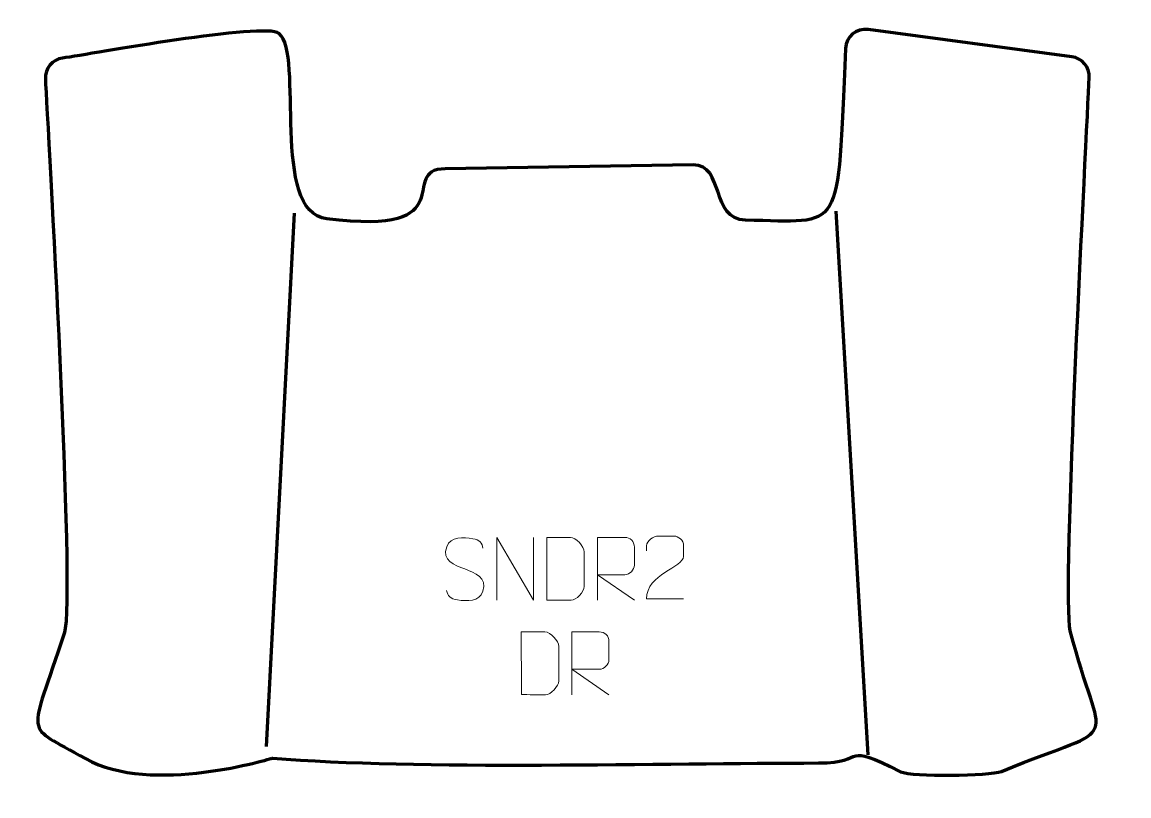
# Model space of a CAD drawing. Header units: millimetres. Extents: x -216 to 223, y -156 to 151.
import ezdxf

# ---------------------------------------------------------------- set-up
doc = ezdxf.new("R2010")
doc.units = ezdxf.units.MM
doc.header["$MEASUREMENT"] = 0
for name, color, linetype in [('layer 1', 7, 'Continuous'), ('layer 2', 7, 'Continuous'), ('layer 3', 7, 'Continuous')]:
    doc.layers.add(name, color=color, linetype=linetype)

msp = doc.modelspace()

# ---------------------------------------------------------------- linework, layer by layer
at = {"layer": 'layer 1', "color": 250, "lineweight": 9}
for points, knots in [([(-40.58, -66.0859), (-44.8283, -64.6155), (-49.7364, -62.8197), (-47.7313, -57.2994), (-47.7313, -57.2994), (-46.2278, -53.1595), (-41.0142, -53.548), (-37.4106, -54.1491), (-37.4106, -54.1491), (-34.55, -54.6263), (-33.6853, -55.8395), (-33.3747, -57.9236)], [0, 0, 0, 0, 0.25, 0.25, 0.25, 0.25, 0.5, 0.5, 0.5, 0.5, 1, 1, 1, 1]), ([(-27.9074, -78.5627), (-27.9074, -78.5627), (-27.9074, -53.6092), (-27.9074, -53.6092), (-27.9074, -53.6092), (-27.9074, -53.6092), (-13.2526, -78.5627), (-13.2526, -78.5627), (-13.2526, -78.5627), (-13.2526, -78.5627), (-13.2526, -53.6092), (-13.2526, -53.6092)], [0, 0, 0, 0, 0.25, 0.25, 0.25, 0.25, 0.5, 0.5, 0.5, 0.5, 1, 1, 1, 1]), ([(-7.9723, -78.5346), (-5.6405, -78.5342), (-0.6903, -78.5582), (1.6412, -78.5585), (1.6412, -78.5585), (3.5662, -78.6639), (6.8848, -75.1223), (6.8736, -73.105), (6.8736, -73.105), (6.8732, -67.3349), (6.8732, -65.1652), (6.8736, -59.3959), (6.8736, -59.3959), (6.8693, -57.2578), (3.4948, -53.5977), (1.3424, -53.6112), (1.3424, -53.6112), (-0.9833, -53.6112), (-5.7076, -53.6112), (-8.0337, -53.6112), (-8.0337, -53.6112), (-8.0333, -59.3581), (-7.972, -72.7873), (-7.9723, -78.5346)], [0, 0, 0, 0, 0.14285714, 0.14285714, 0.14285714, 0.14285714, 0.28571429, 0.28571429, 0.28571429, 0.28571429, 0.42857143, 0.42857143, 0.42857143, 0.42857143, 0.57142857, 0.57142857, 0.57142857, 0.57142857, 0.71428571, 0.71428571, 0.71428571, 0.71428571, 1, 1, 1, 1]), ([(12.0879, -78.5627), (12.0879, -78.5627), (12.0879, -53.6092), (12.0879, -53.6092), (12.0879, -53.6092), (15.6827, -53.6092), (19.2782, -53.6092), (22.8734, -53.6092), (22.8734, -53.6092), (25.1987, -53.6469), (26.756, -55.1369), (26.7519, -57.5033), (26.7519, -57.5033), (26.7515, -59.5388), (26.7515, -62.5982), (26.7519, -64.6342), (26.7519, -64.6342), (26.7454, -66.5097), (24.9331, -68.4515), (22.9236, -68.4706), (22.9236, -68.4706), (22.9236, -68.4706), (12.0879, -68.4706), (12.0879, -68.4706), (12.0879, -68.4706), (12.0879, -68.4706), (26.7426, -78.5627), (26.7426, -78.5627)], [0, 0, 0, 0, 0.125, 0.125, 0.125, 0.125, 0.25, 0.25, 0.25, 0.25, 0.375, 0.375, 0.375, 0.375, 0.5, 0.5, 0.5, 0.5, 0.625, 0.625, 0.625, 0.625, 0.75, 0.75, 0.75, 0.75, 1, 1, 1, 1]), ([(46.3179, -78.044), (41.4035, -78.0437), (36.4891, -78.0437), (31.575, -78.044), (31.575, -78.044), (31.575, -68.1117), (46.226, -65.4705), (46.3179, -61.1602), (46.3179, -61.1602), (46.3176, -59.7361), (46.3176, -58.3124), (46.3179, -56.8891), (46.3179, -56.8891), (46.301, -54.812), (44.1782, -53.0872), (42.5072, -53.0699), (42.5072, -53.0699), (40.434, -53.0703), (38.3611, -53.0703), (36.2887, -53.0699), (36.2887, -53.0699), (34.4666, -53.0534), (31.6419, -54.8455), (31.575, -56.9391), (31.575, -56.9391), (31.575, -56.9391), (31.575, -58.9939), (31.575, -58.9939)], [0, 0, 0, 0, 0.125, 0.125, 0.125, 0.125, 0.25, 0.25, 0.25, 0.25, 0.375, 0.375, 0.375, 0.375, 0.5, 0.5, 0.5, 0.5, 0.625, 0.625, 0.625, 0.625, 0.75, 0.75, 0.75, 0.75, 1, 1, 1, 1]), ([(-40.58, -66.086), (-36.5614, -67.7327), (-31.5319, -69.621), (-33.3659, -74.9813), (-33.3659, -74.9813), (-34.8257, -79.2477), (-39.7365, -78.991), (-43.4626, -78.4363), (-43.4626, -78.4363), (-46.2126, -78.0265), (-47.4335, -76.813), (-47.8115, -74.7008)], [0, 0, 0, 0, 0.25, 0.25, 0.25, 0.25, 0.5, 0.5, 0.5, 0.5, 1, 1, 1, 1]), ([(-18.0858, -116.0398), (-15.754, -116.0394), (-10.8038, -116.0634), (-8.4723, -116.0637), (-8.4723, -116.0637), (-6.5473, -116.1691), (-3.2287, -112.6275), (-3.2399, -110.6102), (-3.2399, -110.6102), (-3.2403, -104.8401), (-3.2403, -102.6704), (-3.2399, -96.9011), (-3.2399, -96.9011), (-3.2442, -94.763), (-6.6187, -91.1029), (-8.7711, -91.1164), (-8.7711, -91.1164), (-11.0968, -91.1164), (-15.8211, -91.1164), (-18.1472, -91.1164), (-18.1472, -91.1164), (-18.1468, -96.8633), (-18.0855, -110.2925), (-18.0858, -116.0398)], [0, 0, 0, 0, 0.14285714, 0.14285714, 0.14285714, 0.14285714, 0.28571429, 0.28571429, 0.28571429, 0.28571429, 0.42857143, 0.42857143, 0.42857143, 0.42857143, 0.57142857, 0.57142857, 0.57142857, 0.57142857, 0.71428571, 0.71428571, 0.71428571, 0.71428571, 1, 1, 1, 1]), ([(1.9744, -116.0679), (1.9744, -116.0679), (1.9744, -91.1144), (1.9744, -91.1144), (1.9744, -91.1144), (5.5692, -91.1144), (9.1647, -91.1144), (12.7599, -91.1144), (12.7599, -91.1144), (15.0852, -91.1521), (16.6425, -92.6421), (16.6384, -95.0085), (16.6384, -95.0085), (16.638, -97.044), (16.638, -100.1034), (16.6384, -102.1394), (16.6384, -102.1394), (16.6319, -104.0149), (14.8196, -105.9567), (12.8101, -105.9758), (12.8101, -105.9758), (12.8101, -105.9758), (1.9744, -105.9758), (1.9744, -105.9758), (1.9744, -105.9758), (1.9744, -105.9758), (16.6291, -116.0679), (16.6291, -116.0679)], [0, 0, 0, 0, 0.125, 0.125, 0.125, 0.125, 0.25, 0.25, 0.25, 0.25, 0.375, 0.375, 0.375, 0.375, 0.5, 0.5, 0.5, 0.5, 0.625, 0.625, 0.625, 0.625, 0.75, 0.75, 0.75, 0.75, 1, 1, 1, 1])]:
    msp.add_open_spline(points, degree=3, knots=knots, dxfattribs=at)
at = {"layer": 'layer 2', "color": 20, "lineweight": 158}
msp.add_open_spline([(-200.2195, 136.6376), (-188.6236, 138.3089), (-119.8523, 150.9115), (-114.3079, 146.4406), (-114.3079, 146.4406), (-104.1257, 138.2299), (-117.9824, 75.5315), (-95.3671, 72.79), (-95.3671, 72.79), (-39.6694, 66.0381), (-67.9143, 92.4015), (-48.2977, 92.7068), (-48.2977, 92.7068), (-48.2977, 92.7068), (50.1341, 94.2388), (50.1341, 94.2388), (50.1341, 94.2388), (62.491, 94.4312), (57.078, 72.4988), (70.8099, 72.2876), (70.8099, 72.2876), (110.0616, 71.6838), (107.2282, 65.3442), (110.5443, 140.4136), (110.5443, 140.4136), (110.7528, 145.1327), (114.9128, 148.6151), (119.595, 147.9902), (119.595, 147.9902), (119.595, 147.9902), (200.4045, 137.2038), (200.4045, 137.2038), (200.4045, 137.2038), (204.5259, 136.6537), (207.5218, 133.0747), (207.3382, 128.9208), (207.3382, 128.9208), (206.3338, 106.1993), (196.3963, -76.9362), (199.8238, -90.6476), (199.8238, -90.6476), (212.0454, -139.5383), (223.0627, -126.041), (172.4421, -146.4958), (172.4421, -146.4958), (168.0472, -148.2717), (136.8069, -148.8218), (132.4699, -146.6218), (132.4699, -146.6218), (108.3866, -134.4056), (119.8564, -143.1657), (99.8885, -143.1657), (99.8885, -143.1657), (39.1726, -143.1657), (-60.6242, -146.0105), (-116.8318, -141.1846), (-116.8318, -141.1846), (-116.8492, -141.1831), (-165.0946, -156.2126), (-191.1159, -141.416), (-191.1159, -141.416), (-216.2958, -127.0978), (-213.5876, -134.9694), (-199.5188, -91.3538), (-199.5188, -91.3538), (-195.167, -77.8627), (-206.225, 110.6865), (-207.0691, 128.3372), (-207.0691, 128.3372), (-207.2668, 132.4712), (-204.3159, 136.0472), (-200.2195, 136.6376)], degree=3, knots=[0, 0, 0, 0, 0.05263158, 0.05263158, 0.05263158, 0.05263158, 0.10526316, 0.10526316, 0.10526316, 0.10526316, 0.15789474, 0.15789474, 0.15789474, 0.15789474, 0.21052632, 0.21052632, 0.21052632, 0.21052632, 0.26315789, 0.26315789, 0.26315789, 0.26315789, 0.31578947, 0.31578947, 0.31578947, 0.31578947, 0.36842105, 0.36842105, 0.36842105, 0.36842105, 0.42105263, 0.42105263, 0.42105263, 0.42105263, 0.47368421, 0.47368421, 0.47368421, 0.47368421, 0.52631579, 0.52631579, 0.52631579, 0.52631579, 0.57894737, 0.57894737, 0.57894737, 0.57894737, 0.63157895, 0.63157895, 0.63157895, 0.63157895, 0.68421053, 0.68421053, 0.68421053, 0.68421053, 0.73684211, 0.73684211, 0.73684211, 0.73684211, 0.78947368, 0.78947368, 0.78947368, 0.78947368, 0.84210526, 0.84210526, 0.84210526, 0.84210526, 0.89473684, 0.89473684, 0.89473684, 0.89473684, 1, 1, 1, 1], dxfattribs=at)
at = {"layer": 'layer 3', "color": 165, "lineweight": 158}
for points in [[(-108.3563, 75.0632), (-108.3563, 75.0632), (-119.363, -136.6036), (-119.363, -136.6036)], [(106.697, 75.9099), (106.697, 75.9099), (119.397, -139.9903), (119.397, -139.9903)]]:
    msp.add_open_spline(points, degree=3, dxfattribs=at)

doc.saveas('drawing.dxf')
